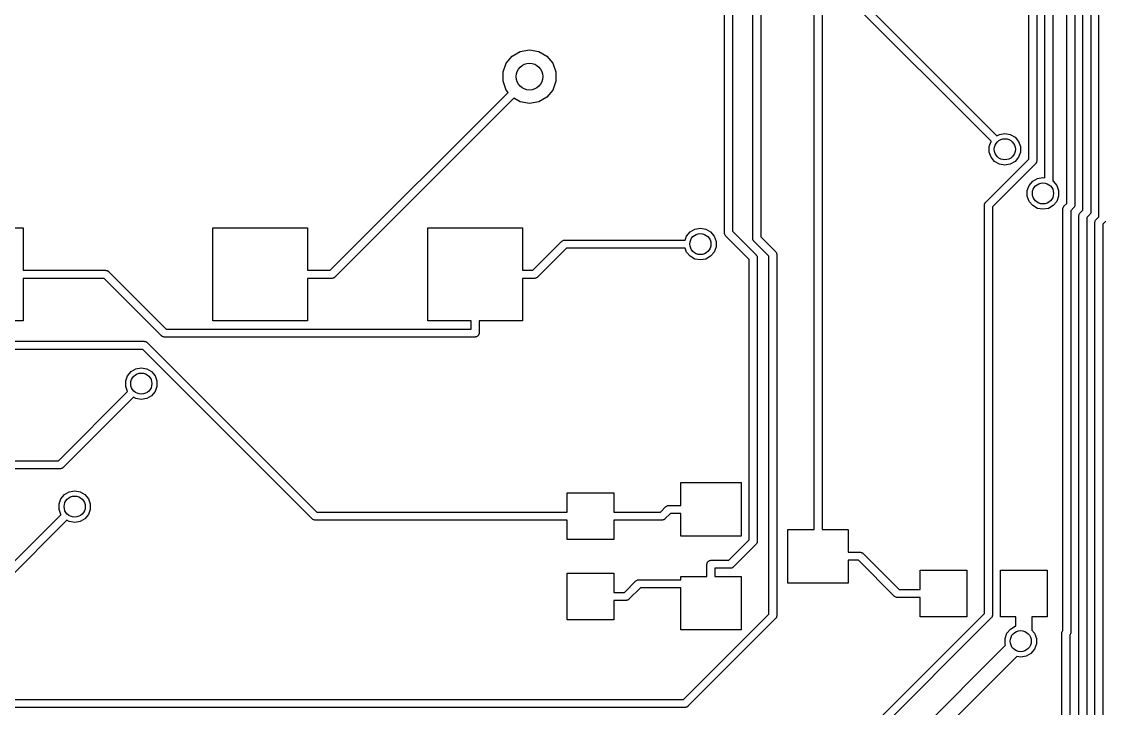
# Model space of a CAD drawing. Extents: x 0 to 100, y -163 to 0.
# Drawn here: x 23.41 to 43.96, y -105.73 to -92.71 of the extents above; entities that cross this region are included whole.
import ezdxf

# ---------------------------------------------------------------- set-up
doc = ezdxf.new("R2010")
doc.units = 0
doc.header["$MEASUREMENT"] = 0
doc.layers.add('BLACK', color=7, linetype='CONTINUOUS')

msp = doc.modelspace()

# ---------------------------------------------------------------- linework, layer by layer
at = {"layer": 'Black'}
for p, q in [((42.5236, -95.3163), (42.5236, -80.9859)), ((42.676, -81.0175), (42.676, -95.3479)), ((42.8287, -95.6698), (42.8287, -81.388)), ((42.9811, -81.4196), (42.9811, -95.7302)), ((43.2474, -96.1553), (43.2474, -81.6764)), ((43.3998, -81.708), (43.3998, -96.1869)), ((43.5525, -96.2813), (43.5525, -83.4926)), ((43.7049, -83.5242), (43.7049, -96.3128)), ((43.8576, -96.4072), (43.8576, -83.779)), ((36.7497, -96.7136), (36.7497, -88.9498)), ((36.9021, -88.9182), (36.9021, -96.682)), ((37.2855, -96.8178), (37.2855, -89.0545)), ((37.4379, -89.0229), (37.4379, -96.7862)), ((38.4498, -102.34), (38.4498, -89.7724)), ((38.6022, -89.7408), (38.6022, -102.34)), ((41.8112, -94.9768), (39.0089, -92.1745)), ((39.139, -92.089), (41.9221, -94.8722)), ((32.7222, -93.3594), (32.8756, -93.2708)), ((32.8756, -93.2708), (33.05, -93.2401)), ((33.05, -93.2401), (33.2244, -93.2708)), ((33.2244, -93.2708), (33.3778, -93.3594)), ((32.6084, -93.495), (32.7222, -93.3594)), ((33.3778, -93.3594), (33.4916, -93.495)), ((32.5478, -93.6615), (32.6084, -93.495)), ((32.5478, -93.8385), (32.5478, -93.6615)), ((33.4916, -93.495), (33.5522, -93.6615)), ((33.5522, -93.6615), (33.5522, -93.8385)), ((32.6084, -94.005), (32.5478, -93.8385)), ((33.5522, -93.8385), (33.4916, -94.005)), ((29.2684, -97.4238), (32.6444, -94.0479)), ((32.6444, -94.0479), (32.6084, -94.005)), ((33.4916, -94.005), (33.3778, -94.1406)), ((32.7507, -94.1571), (29.3539, -97.5539)), ((32.8756, -94.2292), (32.7507, -94.1571)), ((33.05, -94.2599), (32.8756, -94.2292)), ((33.2244, -94.2292), (33.05, -94.2599)), ((33.3778, -94.1406), (33.2244, -94.2292)), ((41.9221, -94.8722), (41.9679, -94.8457)), ((41.9679, -94.8457), (42.0709, -94.8276)), ((42.0709, -94.8276), (42.1739, -94.8457)), ((42.1739, -94.8457), (42.2645, -94.898)), ((42.2645, -94.898), (42.3317, -94.9781)), ((41.7743, -95.0764), (41.8101, -94.9781)), ((41.7743, -95.181), (41.7743, -95.0764)), ((41.8101, -94.9781), (41.8112, -94.9768)), ((42.3317, -94.9781), (42.3675, -95.0764)), ((42.3675, -95.0764), (42.3675, -95.181)), ((41.7046, -96.1353), (42.5236, -95.3163)), ((41.8101, -95.2793), (41.7743, -95.181)), ((41.8773, -95.3594), (41.8101, -95.2793)), ((42.3317, -95.2793), (42.2645, -95.3594)), ((42.3675, -95.181), (42.3317, -95.2793)), ((42.6537, -95.4018), (41.8347, -96.2208)), ((41.9679, -95.4117), (41.8773, -95.3594)), ((42.0709, -95.4298), (41.9679, -95.4117)), ((42.1739, -95.4117), (42.0709, -95.4298)), ((42.2645, -95.3594), (42.1739, -95.4117)), ((42.6556, -95.399), (42.6537, -95.4018)), ((42.6582, -95.3969), (42.6556, -95.399)), ((42.6631, -95.3883), (42.6582, -95.3969)), ((42.6689, -95.3801), (42.6631, -95.3883)), ((42.6697, -95.3769), (42.6689, -95.3801)), ((42.6714, -95.374), (42.6697, -95.3769)), ((42.6731, -95.3642), (42.6714, -95.374)), ((42.6757, -95.3545), (42.6731, -95.3642)), ((42.676, -95.3479), (42.6754, -95.3512)), ((42.6754, -95.3512), (42.6757, -95.3545)), ((42.5339, -95.8144), (42.6011, -95.7343)), ((42.6011, -95.7343), (42.6917, -95.682)), ((42.6917, -95.682), (42.7947, -95.6639)), ((42.7947, -95.6639), (42.8287, -95.6698)), ((42.9811, -95.7302), (42.9883, -95.7343)), ((42.9883, -95.7343), (43.0555, -95.8144)), ((42.4981, -95.9127), (42.5339, -95.8144)), ((42.4981, -96.0173), (42.4981, -95.9127)), ((43.0555, -95.8144), (43.0913, -95.9127)), ((43.0913, -95.9127), (43.0913, -96.0173)), ((41.6852, -96.1729), (41.6869, -96.1631)), ((41.6869, -96.1631), (41.6886, -96.1602)), ((41.6886, -96.1602), (41.6894, -96.157)), ((41.6894, -96.157), (41.6952, -96.1488)), ((41.6952, -96.1488), (41.7001, -96.1402)), ((41.7001, -96.1402), (41.7027, -96.1381)), ((41.7027, -96.1381), (41.7046, -96.1353)), ((42.5339, -96.1156), (42.4981, -96.0173)), ((42.6011, -96.1957), (42.5339, -96.1156)), ((43.0555, -96.1156), (42.9883, -96.1957)), ((43.0913, -96.0173), (43.0555, -96.1156)), ((43.1935, -96.2092), (43.2474, -96.1553)), ((41.6823, -96.1892), (41.6829, -96.1859)), ((41.6823, -103.931), (41.6823, -96.1892)), ((41.6826, -96.1826), (41.6852, -96.1729)), ((41.6829, -96.1859), (41.6826, -96.1826)), ((41.8347, -96.2208), (41.8347, -103.963)), ((42.6917, -96.248), (42.6011, -96.1957)), ((42.7947, -96.2661), (42.6917, -96.248)), ((42.8977, -96.248), (42.7947, -96.2661)), ((42.9883, -96.1957), (42.8977, -96.248)), ((43.1711, -96.2631), (43.1717, -96.2598)), ((43.1711, -104.256), (43.1711, -96.2631)), ((43.1714, -96.2565), (43.174, -96.2469)), ((43.1717, -96.2598), (43.1714, -96.2565)), ((43.174, -96.2469), (43.1757, -96.2371)), ((43.1757, -96.2371), (43.1774, -96.2342)), ((43.1774, -96.2342), (43.1783, -96.2309)), ((43.1783, -96.2309), (43.184, -96.2228)), ((43.184, -96.2228), (43.189, -96.2141)), ((43.189, -96.2141), (43.1915, -96.212)), ((43.1915, -96.212), (43.1935, -96.2092)), ((43.3775, -96.2407), (43.3235, -96.2947)), ((43.3235, -96.2947), (43.3235, -104.287)), ((43.3794, -96.238), (43.3775, -96.2407)), ((43.382, -96.2358), (43.3794, -96.238)), ((43.3869, -96.2272), (43.382, -96.2358)), ((43.3927, -96.2191), (43.3869, -96.2272)), ((43.3935, -96.2158), (43.3927, -96.2191)), ((43.3952, -96.2129), (43.3935, -96.2158)), ((43.3969, -96.2031), (43.3952, -96.2129)), ((43.3995, -96.1935), (43.3969, -96.2031)), ((43.3998, -96.1869), (43.3992, -96.1902)), ((43.3992, -96.1902), (43.3995, -96.1935)), ((43.4788, -96.3731), (43.4806, -96.3633)), ((43.4806, -96.3633), (43.4822, -96.3604)), ((43.4822, -96.3604), (43.4831, -96.3572)), ((43.4831, -96.3572), (43.4888, -96.349)), ((43.4888, -96.349), (43.4938, -96.3404)), ((43.4938, -96.3404), (43.4963, -96.3382)), ((43.4963, -96.3382), (43.4983, -96.3355)), ((43.4983, -96.3355), (43.5525, -96.2813)), ((43.6826, -96.3667), (43.6284, -96.4209)), ((43.6845, -96.364), (43.6826, -96.3667)), ((43.6871, -96.3618), (43.6845, -96.364)), ((43.692, -96.3532), (43.6871, -96.3618)), ((43.6978, -96.345), (43.692, -96.3532)), ((43.6986, -96.3418), (43.6978, -96.345)), ((43.7003, -96.3389), (43.6986, -96.3418)), ((43.702, -96.3291), (43.7003, -96.3389)), ((43.7046, -96.3195), (43.702, -96.3291)), ((43.7049, -96.3128), (43.7043, -96.3161)), ((43.7043, -96.3161), (43.7046, -96.3195)), ((43.476, -96.3894), (43.4765, -96.3861)), ((43.476, -106.035), (43.476, -96.3894)), ((43.4762, -96.3827), (43.4788, -96.3731)), ((43.4765, -96.3861), (43.4762, -96.3827)), ((43.6284, -96.4209), (43.6284, -106.066)), ((43.7808, -96.5156), (43.7813, -96.5123)), ((43.7808, -106.161), (43.7808, -96.5156)), ((43.7811, -96.509), (43.7836, -96.4994)), ((43.7813, -96.5123), (43.7811, -96.509)), ((43.7836, -96.4994), (43.7854, -96.4896)), ((43.7854, -96.4896), (43.787, -96.4867)), ((43.787, -96.4867), (43.7879, -96.4834)), ((43.7879, -96.4834), (43.7936, -96.4753)), ((43.7936, -96.4753), (43.7986, -96.4667)), ((43.7986, -96.4667), (43.8012, -96.4645)), ((43.8012, -96.4645), (43.8031, -96.4618)), ((43.8031, -96.4618), (43.8576, -96.4072)), ((43.9877, -96.4927), (43.9332, -96.5472)), ((43.9332, -96.5472), (43.9332, -106.193)), ((22.6158, -96.6161), (23.4388, -96.6161)), ((23.4388, -96.6161), (23.4388, -97.4238)), ((27.0382, -98.3839), (27.0382, -96.6161)), ((27.0382, -96.6161), (28.8365, -96.6161)), ((28.8365, -96.6161), (28.8365, -97.4238)), ((31.1175, -98.3839), (31.1175, -96.6161)), ((31.1175, -96.6161), (32.9158, -96.6161)), ((32.9158, -96.6161), (32.9158, -97.4238)), ((36.0051, -96.85), (36.0322, -96.7756)), ((36.0322, -96.7756), (36.0994, -96.6955)), ((36.0994, -96.6955), (36.19, -96.6432)), ((36.19, -96.6432), (36.293, -96.6251)), ((36.293, -96.6251), (36.396, -96.6432)), ((36.396, -96.6432), (36.4866, -96.6955)), ((36.4866, -96.6955), (36.5538, -96.7756)), ((36.5538, -96.7756), (36.5896, -96.8739)), ((36.7503, -96.7169), (36.7497, -96.7136)), ((36.75, -96.7202), (36.7503, -96.7169)), ((36.7526, -96.7299), (36.75, -96.7202)), ((36.7543, -96.7397), (36.7526, -96.7299)), ((36.756, -96.7426), (36.7543, -96.7397)), ((36.7568, -96.7458), (36.756, -96.7426)), ((36.7626, -96.754), (36.7568, -96.7458)), ((36.7675, -96.7626), (36.7626, -96.754)), ((36.7701, -96.7647), (36.7675, -96.7626)), ((36.772, -96.7675), (36.7701, -96.7647)), ((37.2198, -97.2153), (36.772, -96.7675)), ((36.9021, -96.682), (37.3499, -97.1298)), ((33.1131, -97.4238), (33.6646, -96.8723)), ((33.6646, -96.8723), (33.6674, -96.8704)), ((33.6674, -96.8704), (33.6695, -96.8678)), ((33.6695, -96.8678), (33.6781, -96.8628)), ((33.6781, -96.8628), (33.6863, -96.8571)), ((33.6863, -96.8571), (33.6895, -96.8563)), ((33.6895, -96.8563), (33.6924, -96.8546)), ((33.6924, -96.8546), (33.7022, -96.8529)), ((33.7022, -96.8529), (33.7119, -96.8503)), ((33.7119, -96.8503), (33.7152, -96.8506)), ((33.7152, -96.8506), (33.7185, -96.85)), ((33.7185, -96.85), (36.0051, -96.85)), ((36.5896, -96.9785), (36.5538, -97.0768)), ((36.5896, -96.8739), (36.5896, -96.9785)), ((37.2861, -96.8211), (37.2855, -96.8178)), ((37.2858, -96.8244), (37.2861, -96.8211)), ((37.2884, -96.8341), (37.2858, -96.8244)), ((37.2901, -96.8439), (37.2884, -96.8341)), ((37.2918, -96.8468), (37.2901, -96.8439)), ((37.2926, -96.85), (37.2918, -96.8468)), ((37.2984, -96.8582), (37.2926, -96.85)), ((37.3033, -96.8668), (37.2984, -96.8582)), ((37.3059, -96.8689), (37.3033, -96.8668)), ((37.3078, -96.8717), (37.3059, -96.8689)), ((37.5906, -97.1545), (37.3078, -96.8717)), ((37.4379, -96.7862), (37.7207, -97.069)), ((33.7501, -97.0024), (33.1986, -97.5539)), ((36.0051, -97.0024), (33.7501, -97.0024)), ((36.0322, -97.0768), (36.0051, -97.0024)), ((36.0994, -97.1569), (36.0322, -97.0768)), ((36.19, -97.2092), (36.0994, -97.1569)), ((36.4866, -97.1569), (36.396, -97.2092)), ((36.5538, -97.0768), (36.4866, -97.1569)), ((37.3499, -97.1298), (37.3518, -97.1326)), ((37.3518, -97.1326), (37.3544, -97.1347)), ((37.3544, -97.1347), (37.3593, -97.1433)), ((37.3593, -97.1433), (37.3651, -97.1515)), ((37.3651, -97.1515), (37.3659, -97.1547)), ((37.3659, -97.1547), (37.3676, -97.1576)), ((37.3676, -97.1576), (37.3693, -97.1674)), ((37.3693, -97.1674), (37.3719, -97.1771)), ((37.3719, -97.1771), (37.3716, -97.1804)), ((37.3716, -97.1804), (37.3722, -97.1837)), ((37.3722, -97.1837), (37.3722, -102.566)), ((37.5906, -103.943), (37.5906, -97.1545)), ((37.7207, -97.069), (37.7226, -97.0718)), ((37.7226, -97.0718), (37.7252, -97.0739)), ((37.7252, -97.0739), (37.7302, -97.0825)), ((37.7302, -97.0825), (37.7359, -97.0907)), ((37.7359, -97.0907), (37.7367, -97.0939)), ((37.7367, -97.0939), (37.7384, -97.0968)), ((37.7384, -97.0968), (37.7401, -97.1066)), ((37.7401, -97.1066), (37.7427, -97.1163)), ((37.7427, -97.1163), (37.7424, -97.1196)), ((37.7424, -97.1196), (37.743, -97.1229)), ((37.743, -97.1229), (37.743, -103.975)), ((36.293, -97.2273), (36.19, -97.2092)), ((36.396, -97.2092), (36.293, -97.2273)), ((37.2198, -102.535), (37.2198, -97.2153)), ((23.4388, -97.4238), (25.0086, -97.4238)), ((24.977, -97.5762), (23.4388, -97.5762)), ((23.4388, -97.5762), (23.4388, -98.3839)), ((26.0675, -98.6667), (24.977, -97.5762)), ((25.0086, -97.4238), (25.0119, -97.4244)), ((25.0119, -97.4244), (25.0152, -97.4241)), ((25.0152, -97.4241), (25.0249, -97.4267)), ((25.0249, -97.4267), (25.0347, -97.4284)), ((25.0347, -97.4284), (25.0376, -97.4301)), ((25.0376, -97.4301), (25.0408, -97.4309)), ((25.0408, -97.4309), (25.049, -97.4367)), ((25.049, -97.4367), (25.0576, -97.4416)), ((25.0576, -97.4416), (25.0597, -97.4442)), ((25.0597, -97.4442), (25.0625, -97.4461)), ((25.0625, -97.4461), (26.153, -98.5366)), ((28.8365, -97.4238), (29.2684, -97.4238)), ((29.3, -97.5762), (28.8365, -97.5762)), ((28.8365, -97.5762), (28.8365, -98.3839)), ((29.3033, -97.5756), (29.3, -97.5762)), ((29.3066, -97.5759), (29.3033, -97.5756)), ((29.3163, -97.5733), (29.3066, -97.5759)), ((29.3261, -97.5716), (29.3163, -97.5733)), ((29.329, -97.5699), (29.3261, -97.5716)), ((29.3322, -97.5691), (29.329, -97.5699)), ((29.3404, -97.5633), (29.3322, -97.5691)), ((29.349, -97.5584), (29.3404, -97.5633)), ((29.3511, -97.5558), (29.349, -97.5584)), ((29.3539, -97.5539), (29.3511, -97.5558)), ((32.9158, -97.4238), (33.1131, -97.4238)), ((33.1447, -97.5762), (32.9158, -97.5762)), ((32.9158, -97.5762), (32.9158, -98.3839)), ((33.148, -97.5756), (33.1447, -97.5762)), ((33.1513, -97.5759), (33.148, -97.5756)), ((33.161, -97.5733), (33.1513, -97.5759)), ((33.1708, -97.5716), (33.161, -97.5733)), ((33.1737, -97.5699), (33.1708, -97.5716)), ((33.1769, -97.5691), (33.1737, -97.5699)), ((33.1851, -97.5633), (33.1769, -97.5691)), ((33.1937, -97.5584), (33.1851, -97.5633)), ((33.1958, -97.5558), (33.1937, -97.5584)), ((33.1986, -97.5539), (33.1958, -97.5558)), ((23.4388, -98.3839), (21.6405, -98.3839)), ((28.8365, -98.3839), (27.0382, -98.3839)), ((31.9404, -98.3839), (31.1175, -98.3839)), ((31.9404, -98.5366), (31.9404, -98.3839)), ((32.9158, -98.3839), (32.0928, -98.3839)), ((32.0928, -98.3839), (32.0928, -98.6128)), ((26.153, -98.5366), (31.9404, -98.5366)), ((32.0916, -98.626), (32.0894, -98.6323)), ((32.0928, -98.6128), (32.0916, -98.6194)), ((32.0916, -98.6194), (32.0916, -98.626)), ((21.7819, -98.7705), (25.7408, -98.7705)), ((25.7408, -98.7705), (25.7441, -98.7711)), ((25.7441, -98.7711), (25.7474, -98.7708)), ((25.7474, -98.7708), (25.7571, -98.7734)), ((25.7571, -98.7734), (25.7669, -98.7751)), ((25.7669, -98.7751), (25.7698, -98.7768)), ((25.7698, -98.7768), (25.773, -98.7776)), ((25.773, -98.7776), (25.7812, -98.7834)), ((25.7812, -98.7834), (25.7898, -98.7883)), ((25.7898, -98.7883), (25.7919, -98.7909)), ((25.7919, -98.7909), (25.7947, -98.7928)), ((25.7947, -98.7928), (29.0117, -102.01)), ((26.0703, -98.6686), (26.0675, -98.6667)), ((26.0724, -98.6712), (26.0703, -98.6686)), ((26.081, -98.6761), (26.0724, -98.6712)), ((26.0892, -98.6819), (26.081, -98.6761)), ((26.0924, -98.6827), (26.0892, -98.6819)), ((26.0953, -98.6844), (26.0924, -98.6827)), ((26.1051, -98.6861), (26.0953, -98.6844)), ((26.1148, -98.6887), (26.1051, -98.6861)), ((26.1181, -98.6884), (26.1148, -98.6887)), ((26.1214, -98.689), (26.1181, -98.6884)), ((32.0166, -98.689), (26.1214, -98.689)), ((32.0232, -98.6878), (32.0166, -98.689)), ((32.0298, -98.6878), (32.0232, -98.6878)), ((32.0361, -98.6856), (32.0298, -98.6878)), ((32.0427, -98.6844), (32.0361, -98.6856)), ((32.0484, -98.6811), (32.0427, -98.6844)), ((32.0547, -98.6788), (32.0484, -98.6811)), ((32.0598, -98.6745), (32.0547, -98.6788)), ((32.0656, -98.6712), (32.0598, -98.6745)), ((32.0699, -98.6661), (32.0656, -98.6712)), ((32.075, -98.6618), (32.0699, -98.6661)), ((32.0783, -98.656), (32.075, -98.6618)), ((32.0826, -98.6509), (32.0783, -98.656)), ((32.0849, -98.6446), (32.0826, -98.6509)), ((32.0882, -98.6389), (32.0849, -98.6446)), ((32.0894, -98.6323), (32.0882, -98.6389)), ((25.7092, -98.9229), (21.7503, -98.9229)), ((28.9262, -102.14), (25.7092, -98.9229)), ((25.3856, -99.5201), (25.4214, -99.4218)), ((25.4214, -99.4218), (25.4886, -99.3417)), ((25.4886, -99.3417), (25.5792, -99.2894)), ((25.5792, -99.2894), (25.6822, -99.2713)), ((25.6822, -99.2713), (25.7852, -99.2894)), ((25.7852, -99.2894), (25.8758, -99.3417)), ((25.8758, -99.3417), (25.943, -99.4218)), ((25.943, -99.4218), (25.9788, -99.5201)), ((25.3856, -99.6247), (25.3856, -99.5201)), ((25.4214, -99.723), (25.3856, -99.6247)), ((25.9788, -99.6247), (25.943, -99.723)), ((25.9788, -99.5201), (25.9788, -99.6247)), ((24.1125, -101.034), (25.4225, -99.7243)), ((25.5334, -99.8289), (24.198, -101.164)), ((25.4225, -99.7243), (25.4214, -99.723)), ((25.5792, -99.8554), (25.5334, -99.8289)), ((25.6822, -99.8735), (25.5792, -99.8554)), ((25.7852, -99.8554), (25.6822, -99.8735)), ((25.8758, -99.8031), (25.7852, -99.8554)), ((25.943, -99.723), (25.8758, -99.8031)), ((21.9851, -101.034), (24.1125, -101.034)), ((24.1441, -101.187), (22.0167, -101.187)), ((24.1474, -101.186), (24.1441, -101.187)), ((24.1507, -101.186), (24.1474, -101.186)), ((24.1604, -101.184), (24.1507, -101.186)), ((24.1702, -101.182), (24.1604, -101.184)), ((24.1731, -101.18), (24.1702, -101.182)), ((24.1763, -101.18), (24.1731, -101.18)), ((24.1845, -101.174), (24.1763, -101.18)), ((24.1931, -101.169), (24.1845, -101.174)), ((24.1952, -101.166), (24.1931, -101.169)), ((24.198, -101.164), (24.1952, -101.166)), ((35.9225, -101.883), (35.9225, -101.451)), ((35.9225, -101.451), (37.0655, -101.451)), ((37.0655, -101.451), (37.0655, -102.467)), ((24.1571, -101.755), (24.2243, -101.675)), ((24.2243, -101.675), (24.3149, -101.622)), ((24.3149, -101.622), (24.4179, -101.604)), ((24.4179, -101.604), (24.5209, -101.622)), ((24.5209, -101.622), (24.6115, -101.675)), ((24.6115, -101.675), (24.6787, -101.755)), ((33.7635, -102.01), (33.7635, -101.641)), ((33.7635, -101.641), (34.6525, -101.641)), ((34.6525, -101.641), (34.6525, -102.01)), ((24.1213, -101.853), (24.1571, -101.755)), ((24.1213, -101.958), (24.1213, -101.853)), ((24.6787, -101.755), (24.7145, -101.853)), ((24.7145, -101.853), (24.7145, -101.958)), ((35.535, -102.01), (35.6397, -101.905)), ((35.6397, -101.905), (35.6425, -101.903)), ((35.6425, -101.903), (35.6446, -101.901)), ((35.6446, -101.901), (35.6532, -101.896)), ((35.6532, -101.896), (35.6614, -101.89)), ((35.6614, -101.89), (35.6646, -101.889)), ((35.6646, -101.889), (35.6675, -101.887)), ((35.6675, -101.887), (35.6773, -101.886)), ((35.6773, -101.886), (35.687, -101.883)), ((35.687, -101.883), (35.6903, -101.883)), ((35.6903, -101.883), (35.6936, -101.883)), ((35.6936, -101.883), (35.9225, -101.883)), ((23.0227, -103.193), (24.1582, -102.057)), ((24.1571, -102.056), (24.1213, -101.958)), ((24.1582, -102.057), (24.1571, -102.056)), ((24.6787, -102.056), (24.6115, -102.136)), ((24.7145, -101.958), (24.6787, -102.056)), ((29.0117, -102.01), (33.7635, -102.01)), ((34.6525, -102.01), (35.535, -102.01)), ((35.7252, -102.035), (35.6205, -102.14)), ((35.9225, -102.035), (35.7252, -102.035)), ((35.9225, -102.467), (35.9225, -102.035)), ((24.2691, -102.162), (23.1082, -103.323)), ((24.3149, -102.188), (24.2691, -102.162)), ((24.4179, -102.206), (24.3149, -102.188)), ((24.5209, -102.188), (24.4179, -102.206)), ((24.6115, -102.136), (24.5209, -102.188)), ((28.929, -102.142), (28.9262, -102.14)), ((28.9311, -102.144), (28.929, -102.142)), ((28.9397, -102.149), (28.9311, -102.144)), ((28.9479, -102.155), (28.9397, -102.149)), ((28.9511, -102.156), (28.9479, -102.155)), ((28.954, -102.158), (28.9511, -102.156)), ((28.9638, -102.159), (28.954, -102.158)), ((28.9735, -102.162), (28.9638, -102.159)), ((28.9768, -102.162), (28.9735, -102.162)), ((28.9801, -102.162), (28.9768, -102.162)), ((33.7635, -102.162), (28.9801, -102.162)), ((33.7635, -102.53), (33.7635, -102.162)), ((35.5666, -102.162), (34.6525, -102.162)), ((34.6525, -102.162), (34.6525, -102.53)), ((35.5699, -102.162), (35.5666, -102.162)), ((35.5732, -102.162), (35.5699, -102.162)), ((35.5829, -102.159), (35.5732, -102.162)), ((35.5927, -102.158), (35.5829, -102.159)), ((35.5956, -102.156), (35.5927, -102.158)), ((35.5988, -102.155), (35.5956, -102.156)), ((35.607, -102.149), (35.5988, -102.155)), ((35.6156, -102.144), (35.607, -102.149)), ((35.6177, -102.142), (35.6156, -102.144)), ((35.6205, -102.14), (35.6177, -102.142)), ((34.6525, -102.53), (33.7635, -102.53)), ((37.0655, -102.467), (35.9225, -102.467)), ((36.8308, -102.924), (37.2198, -102.535)), ((37.9545, -103.356), (37.9545, -102.34)), ((37.9545, -102.34), (38.4498, -102.34)), ((38.6022, -102.34), (39.0975, -102.34)), ((39.0975, -102.34), (39.0975, -102.772)), ((37.3499, -102.62), (36.9163, -103.054)), ((37.3518, -102.618), (37.3499, -102.62)), ((37.3544, -102.615), (37.3518, -102.618)), ((37.3593, -102.607), (37.3544, -102.615)), ((37.3651, -102.599), (37.3593, -102.607)), ((37.3659, -102.595), (37.3651, -102.599)), ((37.3676, -102.593), (37.3659, -102.595)), ((37.3693, -102.583), (37.3676, -102.593)), ((37.3719, -102.573), (37.3693, -102.583)), ((37.3722, -102.566), (37.3716, -102.57)), ((37.3716, -102.57), (37.3719, -102.573)), ((36.4356, -102.951), (36.4407, -102.947)), ((36.4407, -102.947), (36.445, -102.942)), ((36.445, -102.942), (36.4508, -102.938)), ((36.4508, -102.938), (36.4559, -102.934)), ((36.4559, -102.934), (36.4622, -102.932)), ((36.4622, -102.932), (36.4679, -102.928)), ((36.4679, -102.928), (36.4745, -102.927)), ((36.4745, -102.927), (36.4808, -102.925)), ((36.4808, -102.925), (36.4874, -102.925)), ((36.4874, -102.925), (36.494, -102.924)), ((36.494, -102.924), (36.8308, -102.924)), ((39.0975, -102.772), (39.3264, -102.772)), ((39.2948, -102.924), (39.0975, -102.924)), ((39.0975, -102.924), (39.0975, -103.356)), ((39.9785, -103.608), (39.2948, -102.924)), ((39.3264, -102.772), (39.3297, -102.772)), ((39.3297, -102.772), (39.333, -102.772)), ((39.333, -102.772), (39.3427, -102.775)), ((39.3427, -102.775), (39.3525, -102.776)), ((39.3525, -102.776), (39.3554, -102.778)), ((39.3554, -102.778), (39.3586, -102.779)), ((39.3586, -102.779), (39.3668, -102.785)), ((39.3668, -102.785), (39.3754, -102.79)), ((39.3754, -102.79), (39.3775, -102.792)), ((39.3775, -102.792), (39.3803, -102.794)), ((39.3803, -102.794), (40.064, -103.478)), ((36.4178, -103), (36.419, -102.994)), ((36.4178, -103.229), (36.4178, -103)), ((36.419, -102.987), (36.4212, -102.981)), ((36.419, -102.994), (36.419, -102.987)), ((36.4212, -102.981), (36.4224, -102.974)), ((36.4224, -102.974), (36.4257, -102.968)), ((36.4257, -102.968), (36.428, -102.962)), ((36.428, -102.962), (36.4323, -102.957)), ((36.4323, -102.957), (36.4356, -102.951)), ((36.8624, -103.076), (36.5702, -103.076)), ((36.5702, -103.076), (36.5702, -103.229)), ((36.8657, -103.076), (36.8624, -103.076)), ((36.869, -103.076), (36.8657, -103.076)), ((36.8787, -103.073), (36.869, -103.076)), ((36.8885, -103.072), (36.8787, -103.073)), ((36.8914, -103.07), (36.8885, -103.072)), ((36.8946, -103.069), (36.8914, -103.07)), ((36.9028, -103.063), (36.8946, -103.069)), ((36.9114, -103.058), (36.9028, -103.063)), ((36.9135, -103.056), (36.9114, -103.058)), ((36.9163, -103.054), (36.9135, -103.056)), ((40.4635, -103.478), (40.4635, -103.109)), ((40.4635, -103.109), (41.3525, -103.109)), ((41.3525, -103.109), (41.3525, -103.998)), ((41.9875, -103.998), (41.9875, -103.109)), ((41.9875, -103.109), (42.8765, -103.109)), ((42.8765, -103.109), (42.8765, -103.998)), ((33.7635, -104.054), (33.7635, -103.165)), ((33.7635, -103.165), (34.6525, -103.165)), ((34.6525, -103.165), (34.6525, -103.534)), ((34.8498, -103.534), (35.069, -103.315)), ((35.069, -103.315), (35.0718, -103.313)), ((35.0718, -103.313), (35.0739, -103.31)), ((35.0739, -103.31), (35.0825, -103.305)), ((35.0825, -103.305), (35.0907, -103.299)), ((35.0907, -103.299), (35.0939, -103.299)), ((35.0939, -103.299), (35.0968, -103.297)), ((35.0968, -103.297), (35.1066, -103.295)), ((35.1066, -103.295), (35.1163, -103.293)), ((35.1163, -103.293), (35.1196, -103.293)), ((35.1196, -103.293), (35.1229, -103.292)), ((35.1229, -103.292), (35.9225, -103.292)), ((35.9225, -103.292), (35.9225, -103.229)), ((35.9225, -103.229), (36.4178, -103.229)), ((36.5702, -103.229), (37.0655, -103.229)), ((37.0655, -103.229), (37.0655, -104.245)), ((39.0975, -103.356), (37.9545, -103.356)), ((34.6525, -103.534), (34.8498, -103.534)), ((35.1545, -103.445), (34.9353, -103.664)), ((35.9225, -103.445), (35.1545, -103.445)), ((35.9225, -104.245), (35.9225, -103.445)), ((40.064, -103.478), (40.4635, -103.478)), ((34.8814, -103.686), (34.6525, -103.686)), ((34.6525, -103.686), (34.6525, -104.054)), ((34.8847, -103.686), (34.8814, -103.686)), ((34.888, -103.686), (34.8847, -103.686)), ((34.8977, -103.683), (34.888, -103.686)), ((34.9075, -103.682), (34.8977, -103.683)), ((34.9104, -103.68), (34.9075, -103.682)), ((34.9136, -103.679), (34.9104, -103.68)), ((34.9218, -103.673), (34.9136, -103.679)), ((34.9304, -103.668), (34.9218, -103.673)), ((34.9325, -103.666), (34.9304, -103.668)), ((34.9353, -103.664), (34.9325, -103.666)), ((39.9813, -103.61), (39.9785, -103.608)), ((39.9834, -103.612), (39.9813, -103.61)), ((39.992, -103.617), (39.9834, -103.612)), ((40.0002, -103.623), (39.992, -103.617)), ((40.0034, -103.624), (40.0002, -103.623)), ((40.0063, -103.626), (40.0034, -103.624)), ((40.0161, -103.627), (40.0063, -103.626)), ((40.0258, -103.63), (40.0161, -103.627)), ((40.0291, -103.63), (40.0258, -103.63)), ((40.0324, -103.63), (40.0291, -103.63)), ((40.4635, -103.63), (40.0324, -103.63)), ((40.4635, -103.998), (40.4635, -103.63)), ((35.9715, -105.562), (37.5906, -103.943)), ((36.6228, -108.991), (41.6823, -103.931)), ((41.8344, -103.969), (41.8318, -103.979)), ((41.8347, -103.963), (41.8341, -103.966)), ((41.8341, -103.966), (41.8344, -103.969)), ((34.6525, -104.054), (33.7635, -104.054)), ((37.7207, -104.029), (36.057, -105.692)), ((41.8124, -104.017), (36.7083, -109.121)), ((37.7226, -104.026), (37.7207, -104.029)), ((37.7252, -104.024), (37.7226, -104.026)), ((37.7301, -104.015), (37.7252, -104.024)), ((37.7359, -104.007), (37.7301, -104.015)), ((37.7367, -104.004), (37.7359, -104.007)), ((37.7384, -104.001), (37.7367, -104.004)), ((37.7401, -103.991), (37.7384, -104.001)), ((37.7427, -103.981), (37.7401, -103.991)), ((37.743, -103.975), (37.7424, -103.978)), ((37.7424, -103.978), (37.7427, -103.981)), ((41.3525, -103.998), (40.4635, -103.998)), ((41.8143, -104.014), (41.8124, -104.017)), ((41.8169, -104.012), (41.8143, -104.014)), ((41.8218, -104.003), (41.8169, -104.012)), ((41.8276, -103.995), (41.8218, -104.003)), ((41.8284, -103.992), (41.8276, -103.995)), ((41.8301, -103.989), (41.8284, -103.992)), ((41.8318, -103.979), (41.8301, -103.989)), ((42.282, -103.998), (41.9875, -103.998)), ((42.1793, -104.227), (42.2699, -104.175)), ((42.2699, -104.175), (42.282, -104.173)), ((42.282, -104.173), (42.282, -103.998)), ((42.8765, -103.998), (42.582, -103.998)), ((42.582, -103.998), (42.582, -104.246)), ((37.0655, -104.245), (35.9225, -104.245)), ((42.0763, -104.406), (42.1121, -104.308)), ((42.1121, -104.308), (42.1793, -104.227)), ((42.582, -104.246), (42.6337, -104.308)), ((42.6337, -104.308), (42.6695, -104.406)), ((43.153, -104.305), (43.1536, -104.302)), ((43.153, -105.927), (43.153, -104.305)), ((43.1533, -104.299), (43.1559, -104.289)), ((43.1536, -104.302), (43.1533, -104.299)), ((43.1559, -104.289), (43.1576, -104.279)), ((43.1576, -104.279), (43.1593, -104.277)), ((43.1593, -104.277), (43.1602, -104.273)), ((43.1602, -104.273), (43.1659, -104.265)), ((43.1659, -104.265), (43.1708, -104.257)), ((43.1708, -104.257), (43.1711, -104.256)), ((43.3057, -104.336), (43.3054, -104.337)), ((43.3054, -104.337), (43.3054, -105.958)), ((43.3107, -104.328), (43.3057, -104.336)), ((43.3164, -104.32), (43.3107, -104.328)), ((43.3173, -104.316), (43.3164, -104.32)), ((43.3189, -104.313), (43.3173, -104.316)), ((43.3207, -104.304), (43.3189, -104.313)), ((43.3233, -104.294), (43.3207, -104.304)), ((43.3235, -104.287), (43.323, -104.291)), ((43.323, -104.291), (43.3233, -104.294)), ((36.9438, -109.675), (42.0849, -104.534)), ((42.0763, -104.51), (42.0763, -104.406)), ((42.0849, -104.534), (42.0763, -104.51)), ((42.6695, -104.51), (42.6337, -104.609)), ((42.6695, -104.406), (42.6695, -104.51)), ((42.2972, -104.746), (37.112, -109.931)), ((42.3729, -104.759), (42.2972, -104.746)), ((42.4759, -104.741), (42.3729, -104.759)), ((42.5665, -104.689), (42.4759, -104.741)), ((42.6337, -104.609), (42.5665, -104.689)), ((19.6335, -105.562), (35.9715, -105.562)), ((36.0031, -105.715), (19.6651, -105.715)), ((36.0064, -105.714), (36.0031, -105.715)), ((36.0097, -105.714), (36.0064, -105.714)), ((36.0194, -105.712), (36.0097, -105.714)), ((36.0292, -105.71), (36.0194, -105.712)), ((36.0321, -105.708), (36.0292, -105.71)), ((36.0353, -105.708), (36.0321, -105.708)), ((36.0435, -105.702), (36.0353, -105.708)), ((36.0521, -105.697), (36.0435, -105.702)), ((36.0542, -105.694), (36.0521, -105.697)), ((36.057, -105.692), (36.0542, -105.694))]:
    msp.add_line(p, q, dxfattribs=at)
for centre, radius in [((33.05, -93.75), 0.254), ((42.0709, -95.1287), 0.2), ((42.7947, -95.965), 0.2), ((36.293, -96.9262), 0.2), ((25.6822, -99.5724), 0.2), ((24.4179, -101.905), 0.2), ((42.3729, -104.458), 0.2)]:
    msp.add_circle(centre, radius, dxfattribs=at)

doc.saveas('drawing.dxf')
